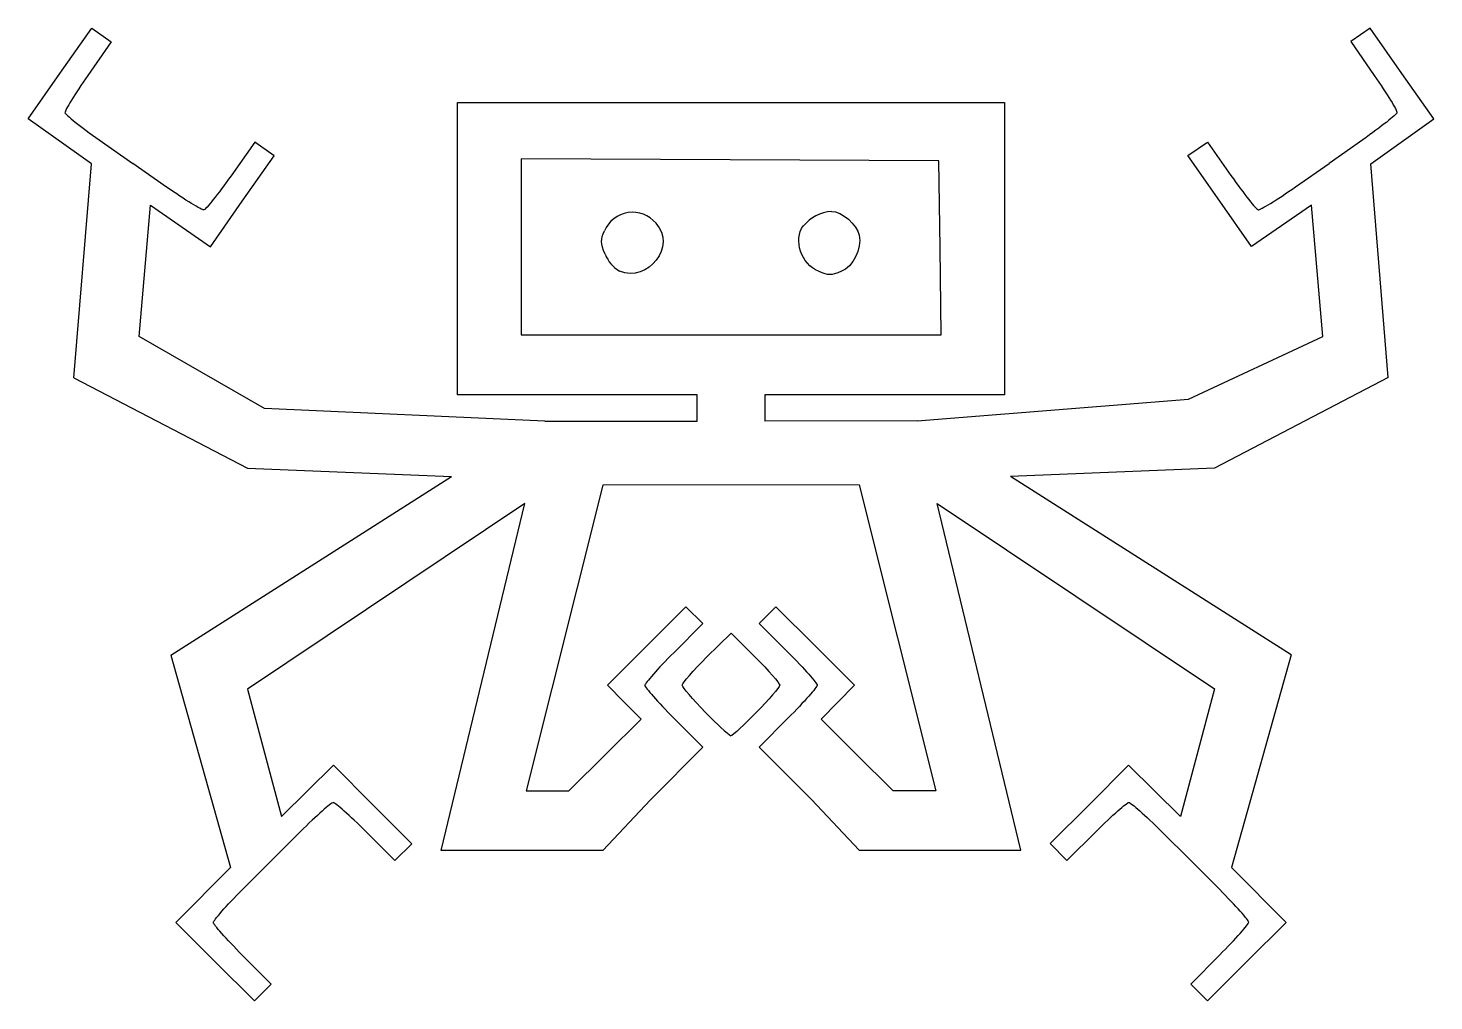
# Model space of a CAD drawing. Header units: millimetres. Extents: x -43 to 123, y -65 to 50.
import ezdxf

# ---------------------------------------------------------------- set-up
doc = ezdxf.new("R2010")
doc.units = ezdxf.units.MM
doc.layers.get('0').update_dxf_attribs({"lineweight": 25, "true_color": 0xffffff})

msp = doc.modelspace()

# ---------------------------------------------------------------- linework, layer by layer
for p, q in [((-38.86, 44.42), (-35.1, 49.76)), ((-35.1, 49.76), (-32.82, 48.17)), ((115.3, 49.77), (113.02, 48.18)), ((119.05, 44.43), (115.3, 49.77)), ((-32.82, 48.17), (-35.58, 44.2)), ((113.02, 48.18), (115.78, 44.21)), ((-42.61, 39.08), (-38.86, 44.42)), ((122.8, 39.09), (119.05, 44.43)), ((7.91, 23.8), (7.91, 41)), ((7.91, 41), (40.1, 41)), ((40.1, 41), (72.29, 41)), ((72.29, 41), (72.29, 23.8)), ((-35.17, 33.81), (-42.61, 39.08)), ((115.37, 33.82), (122.8, 39.09)), ((-34.24, 36.62), (-30.29, 33.83)), ((114.44, 36.63), (110.48, 33.85)), ((-15.95, 36.35), (-18.73, 32.4)), ((-17.41, 29.4), (-13.67, 34.76)), ((-13.67, 34.76), (-15.95, 36.35)), ((93.87, 34.77), (96.15, 36.36)), ((97.6, 29.42), (93.87, 34.77)), ((96.15, 36.36), (98.93, 32.42)), ((-37.23, 8.63), (-35.17, 33.81)), ((-26.32, 31.07), (-30.29, 33.83)), ((39.99, 34.28), (15.4, 34.39)), ((15.4, 34.39), (15.4, 24.03)), ((64.57, 34.16), (39.99, 34.28)), ((64.69, 23.91), (64.57, 34.16)), ((106.51, 31.08), (110.48, 33.85)), ((117.42, 8.64), (115.37, 33.82)), ((-29.56, 13.48), (-28.22, 28.94)), ((-28.22, 28.94), (-21.15, 24.05)), ((-21.15, 24.05), (-17.41, 29.4)), ((101.34, 24.06), (97.6, 29.42)), ((108.42, 28.95), (101.34, 24.06)), ((109.75, 13.49), (108.42, 28.95)), ((7.91, 6.61), (7.91, 23.8)), ((15.4, 24.03), (15.4, 13.66)), ((64.81, 13.66), (64.69, 23.91)), ((64.69, 23.91), (64.69, 23.91)), ((72.29, 23.8), (72.29, 6.61)), ((26.96, 21.17), (26.96, 21.17)), ((50.4, 21.15), (50.4, 21.15)), ((-14.81, 4.99), (-29.56, 13.48)), ((15.4, 13.66), (40.11, 13.66)), ((40.11, 13.66), (64.81, 13.66)), ((93.92, 6.12), (109.75, 13.49)), ((-37.23, 8.63), (-16.81, -2.01)), ((117.42, 8.64), (97, -2)), ((18.19, 3.53), (-14.81, 4.99)), ((22.02, 6.61), (7.91, 6.61)), ((36.13, 6.61), (22.02, 6.61)), ((36.13, 5.06), (36.13, 6.61)), ((36.13, 3.52), (36.13, 5.06)), ((58.18, 6.61), (44.07, 6.61)), ((44.07, 6.61), (44.07, 5.07)), ((44.07, 5.07), (44.07, 3.53)), ((72.29, 6.61), (58.18, 6.61)), ((62.01, 3.55), (93.92, 6.12)), ((18.19, 3.53), (36.13, 3.52)), ((62.01, 3.55), (44.07, 3.53)), ((-25.81, -24.01), (7.19, -3.01)), ((-16.81, -2.01), (7.19, -3.01)), ((97, -2), (73, -3)), ((106, -24), (73, -3)), ((25, -4), (16, -40)), ((55.19, -3.99), (25, -4)), ((55.19, -3.99), (64.19, -39.99)), ((15.85, -6.17), (-16.81, -28.01)), ((6, -47), (15.85, -6.17)), ((64.35, -6.16), (97, -28)), ((74.19, -46.99), (64.35, -6.16)), ((30.18, -22.94), (34.8, -18.33)), ((34.8, -18.33), (36.77, -20.3)), ((45.39, -18.32), (43.43, -20.29)), ((50.02, -22.93), (45.39, -18.32)), ((36.77, -20.3), (33.36, -23.73)), ((37.23, -24.26), (40.1, -21.42)), ((40.1, -21.42), (42.96, -24.26)), ((43.43, -20.29), (46.83, -23.71)), ((25.55, -27.55), (30.18, -22.94)), ((54.64, -27.54), (50.02, -22.93)), ((-25.81, -24.01), (-18.81, -49.01)), ((106, -24), (99, -49)), ((-16.81, -28.01), (-12.81, -43.01)), ((27.53, -29.56), (25.55, -27.55)), ((52.66, -29.55), (54.64, -27.54)), ((97, -28), (93, -43)), ((29.51, -31.57), (27.53, -29.56)), ((50.69, -31.55), (52.66, -29.55)), ((33.37, -31.43), (36.78, -34.86)), ((37.11, -30.76), (37.11, -30.76)), ((46.83, -31.41), (43.42, -34.84)), ((25.42, -35.63), (29.51, -31.57)), ((54.77, -35.62), (50.69, -31.55)), ((21, -40), (25.42, -35.63)), ((36.78, -34.86), (30.62, -41.03)), ((43.42, -34.84), (49.58, -41.01)), ((59.19, -39.99), (54.77, -35.62)), ((-12.81, -43.01), (-6.69, -36.96)), ((-6.69, -36.96), (-2.08, -41.59)), ((86.88, -36.95), (82.27, -41.58)), ((93, -43), (86.88, -36.95)), ((16, -40), (21, -40)), ((30.62, -41.03), (25, -47)), ((49.58, -41.01), (55.19, -46.99)), ((64.19, -39.99), (59.19, -39.99)), ((-2.08, -41.59), (2.53, -46.21)), ((82.27, -41.58), (77.66, -46.2)), ((-10.56, -44.78), (-13.99, -48.19)), ((0.56, -48.18), (-2.86, -44.77)), ((2.53, -46.21), (0.56, -48.18)), ((77.66, -46.2), (79.63, -48.17)), ((79.63, -48.17), (83.06, -44.76)), ((90.76, -44.77), (94.19, -48.18)), ((25, -47), (6, -47)), ((55.19, -46.99), (74.19, -46.99)), ((-18.81, -49.01), (-25.22, -55.49)), ((-17.4, -51.62), (-13.99, -48.19)), ((97.6, -51.61), (94.19, -48.18)), ((99, -49), (105.41, -55.48)), ((-25.22, -55.49), (-20.59, -60.1)), ((105.41, -55.48), (100.79, -60.09)), ((-14, -62.74), (-17.41, -59.32)), ((94.19, -62.73), (97.6, -59.3)), ((-20.59, -60.1), (-15.97, -64.71)), ((100.79, -60.09), (96.16, -64.7)), ((-15.97, -64.71), (-14, -62.74)), ((96.16, -64.7), (94.19, -62.73))]:
    msp.add_line(p, q)
for centre, radius, start, end in [((52.36, 23.3), 4.93, 95.2141, 139.7852), ((28.51, 24.51), 3.59, 39.6849, 157.1849), ((29.09, 24.65), 4.08, 201.49, 238.5586), ((57.84, -11.52), 28.29, 222.8548, 231.0771)]:
    msp.add_arc(centre, radius, start, end)
for points in [[(-35.58, 44.2), (-37.1, 42.02), (-38.31, 40.05), (-38.27, 39.82)], [(115.78, 44.21), (117.3, 42.03), (118.5, 40.06), (118.46, 39.83)], [(-38.27, 39.82), (-38.23, 39.59), (-36.42, 38.15), (-34.24, 36.62)], [(118.46, 39.83), (118.42, 39.6), (116.61, 38.16), (114.44, 36.63)], [(-18.73, 32.4), (-20.26, 30.23), (-21.7, 28.42), (-21.93, 28.38)], [(98.93, 32.42), (100.46, 30.24), (101.9, 28.43), (102.13, 28.39)], [(-21.93, 28.38), (-22.16, 28.34), (-24.14, 29.55), (-26.32, 31.07)], [(102.13, 28.39), (102.36, 28.35), (104.33, 29.56), (106.51, 31.08)], [(51.92, 28.21), (53.14, 28.21), (54.95, 26.65), (55.19, 25.39)], [(31.27, 26.8), (33.72, 24.16), (30.36, 19.77), (26.96, 21.17)], [(50.4, 21.15), (48.37, 21.97), (47.39, 24.9), (48.6, 26.49)], [(25.29, 23.15), (24.75, 24.46), (24.73, 24.92), (25.2, 25.9)], [(55.19, 25.39), (55.49, 23.82), (54.42, 21.66), (53.1, 21.15)], [(53.1, 21.15), (51.76, 20.64), (51.66, 20.64), (50.4, 21.15)], [(33.36, -23.73), (31.49, -25.61), (29.96, -27.34), (29.96, -27.58)], [(34.37, -27.55), (34.37, -27.3), (35.66, -25.83), (37.23, -24.26)], [(42.96, -24.26), (44.54, -25.83), (45.83, -27.31), (45.83, -27.57)], [(46.83, -23.71), (48.71, -25.6), (50.24, -27.33), (50.24, -27.56)], [(29.96, -27.58), (29.96, -27.81), (31.49, -29.54), (33.37, -31.43)], [(37.11, -30.76), (35.6, -29.23), (34.37, -27.79), (34.37, -27.55)], [(45.83, -27.57), (45.83, -28.03), (40.51, -33.52), (40.07, -33.52)], [(50.24, -27.56), (50.24, -27.79), (48.7, -29.53), (46.83, -31.41)], [(-6.71, -41.37), (-6.94, -41.37), (-8.68, -42.9), (-10.56, -44.78)], [(-2.86, -44.77), (-4.75, -42.9), (-6.48, -41.37), (-6.71, -41.37)], [(83.06, -44.76), (84.94, -42.89), (86.67, -41.36), (86.91, -41.36)], [(86.91, -41.36), (87.14, -41.36), (88.87, -42.89), (90.76, -44.77)], [(-20.81, -55.47), (-20.81, -55.24), (-19.28, -53.5), (-17.4, -51.62)], [(101.01, -55.46), (101.01, -55.22), (99.47, -53.49), (97.6, -51.61)], [(-17.41, -59.32), (-19.28, -57.43), (-20.81, -55.7), (-20.81, -55.47)], [(97.6, -59.3), (99.47, -57.42), (101.01, -55.69), (101.01, -55.46)]]:
    msp.add_open_spline(points, degree=3)

doc.saveas('drawing.dxf')
